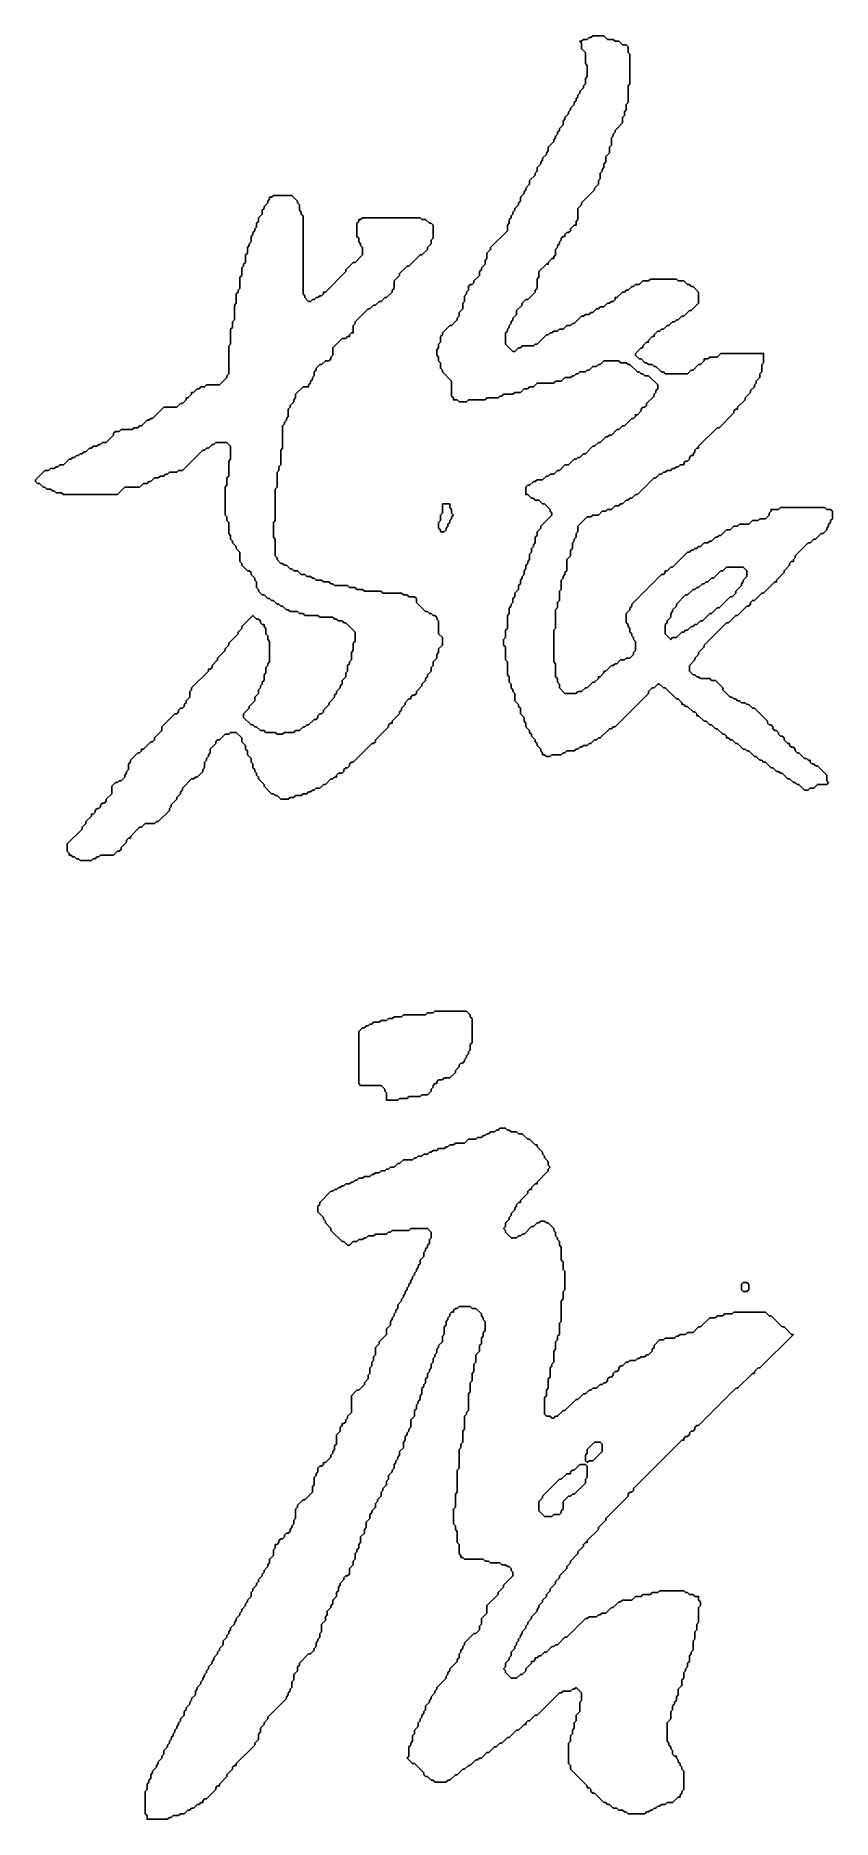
# Model space of a CAD drawing. Header units: millimetres. Extents: x 278 to 493, y 19 to 499.
import ezdxf

# ---------------------------------------------------------------- set-up
doc = ezdxf.new("R2010")
doc.units = ezdxf.units.MM

msp = doc.modelspace()

# ---------------------------------------------------------------- linework, layer by layer
for points in [[(428.5, 499), (428, 498.5), (427.5, 498.5), (427, 498), (426, 498), (425.5, 497.5), (425, 497.5), (425.5, 497), (425.5, 495.5), (426.5, 494.5), (426.5, 491.5), (427, 491), (427, 488), (426.5, 487.5), (426.5, 486), (426, 485.5), (426, 485), (425, 484), (425, 483.5), (424.5, 483), (424.5, 482.5), (424, 482), (424, 481.5), (423.5, 481), (423.5, 480.5), (422.5, 479.5), (422.5, 479), (422, 478.5), (422, 478), (421, 477), (421, 476.5), (420.5, 476), (420.5, 475), (419.5, 474), (419.5, 473.5), (419, 473), (419, 472.5), (418.5, 472), (418.5, 471.5), (418, 471), (418, 470.5), (416.5, 469), (416.5, 468), (416, 467.5), (416, 467), (415, 466), (415, 465.5), (414.5, 465), (414.5, 464.5), (413.5, 463.5), (413.5, 462.5), (413, 462), (413, 461.5), (411.5, 460), (411.5, 459), (410.5, 458), (410.5, 457.5), (410, 457), (410, 456.5), (409, 455.5), (409, 454.5), (408.5, 454), (408.5, 453.5), (407.5, 452.5), (407.5, 452), (407, 451.5), (407, 451), (406.5, 450.5), (406.5, 450), (406, 449.5), (406, 448.5), (405.5, 448), (405.5, 446.5), (401, 442), (401, 441.5), (400, 440.5), (400, 439), (399.5, 438.5), (399.5, 437.5), (398.5, 436.5), (398.5, 436), (398, 435.5), (398, 434.5), (396.5, 433), (396.5, 432.5), (396, 432), (395.5, 432), (395, 431.5), (395, 430.5), (394.5, 430), (394.5, 429.5), (394, 429), (394, 427.5), (393.5, 427), (393.5, 425.5), (392.5, 424.5), (392.5, 423.5), (392, 423), (392, 422.5), (390.5, 421), (390, 421), (388, 419), (388, 418.5), (387.5, 418), (387.5, 416.5), (387, 416), (387, 415), (386.5, 414.5), (386.5, 413), (387, 412.5), (387, 411.5), (387.5, 411), (387.5, 409.5), (388, 409), (388, 408.5), (390.5, 406), (390.5, 402), (391, 401.5), (391, 401), (392, 401), (392.5, 400.5), (394.5, 400.5), (395, 401), (399.5, 401), (400, 401.5), (403, 401.5), (403.5, 402), (404, 402), (404.5, 402.5), (407, 402.5), (407.5, 403), (409, 403), (410, 404), (411, 404), (411.5, 404.5), (412.5, 404.5), (413.5, 405.5), (418, 405.5), (418.5, 406), (420, 406), (421, 407), (422.5, 407), (423, 407.5), (423.5, 407.5), (424, 408), (424.5, 408), (425, 408.5), (426.5, 408.5), (427, 409), (427.5, 409), (428.5, 410), (429.5, 410), (430, 410.5), (430.5, 410.5), (431.5, 411.5), (435.5, 411.5), (436, 411), (437.5, 411), (438, 410.5), (438.5, 410.5), (440.5, 408.5), (441, 408.5), (441.5, 408), (442, 408), (442.5, 407.5), (443.5, 407.5), (446, 405), (446, 404), (445.5, 403.5), (445.5, 403), (445, 402.5), (445, 402), (443, 400), (443, 399.5), (442.5, 399), (442, 399), (441.5, 398.5), (441.5, 398), (440.5, 397), (440, 397), (440, 396.5), (439.5, 396), (439, 396), (437, 394), (436.5, 394), (435.5, 393), (435, 393), (433.5, 391.5), (433, 391.5), (432.5, 391), (432, 391), (430.5, 389.5), (430, 389.5), (429, 388.5), (428.5, 388.5), (426.5, 386.5), (426, 386.5), (425, 385.5), (424.5, 385.5), (424, 385), (423.5, 385), (422, 383.5), (421, 383.5), (419.5, 382), (419, 382), (418, 381), (417, 381), (416.5, 380.5), (416, 380.5), (415, 379.5), (413.5, 379.5), (413, 379), (412.5, 379), (411.5, 378), (411, 378), (410.5, 377.5), (410.5, 375.5), (411, 375.5), (412, 374.5), (412.5, 374.5), (413, 374), (414, 374), (415, 373), (415.5, 373), (417, 371.5), (417, 371), (417.5, 370.5), (417.5, 370), (414.5, 367), (414.5, 366.5), (413.5, 365.5), (413.5, 364.5), (413, 364), (413, 362.5), (412.5, 362), (412.5, 361.5), (412, 361), (412, 360), (411.5, 359.5), (411.5, 358), (411, 357.5), (411, 357), (410.5, 356.5), (410.5, 355.5), (410, 355), (410, 354), (409.5, 353.5), (409.5, 353), (409, 352.5), (409, 351.5), (408.5, 351), (408.5, 350), (407.5, 349), (407.5, 348), (407, 347.5), (407, 346.5), (406.5, 346), (406.5, 345.5), (406, 345), (406, 343.5), (405.5, 343), (405.5, 339.5), (405, 339), (405, 337), (404.5, 336.5), (404.5, 335), (405, 334.5), (405, 331), (405.5, 330.5), (405.5, 327), (406, 326.5), (406, 325), (406.5, 324.5), (406.5, 323.5), (407, 323), (407, 322.5), (407.5, 322), (407.5, 320), (408.5, 319), (408.5, 318.5), (409, 318), (409, 316.5), (410, 315.5), (410, 314.5), (410.5, 314), (410.5, 313), (411.5, 312), (411.5, 311.5), (412, 311), (412, 310.5), (413, 309.5), (413, 309), (413.5, 308.5), (413.5, 308), (414.5, 307), (414.5, 306.5), (415, 306), (415, 305.5), (415.5, 305.5), (416, 305), (417, 305), (417.5, 305.5), (420, 305.5), (420.5, 306), (421, 306), (421.5, 306.5), (423.5, 306.5), (424, 307), (424.5, 307), (425, 307.5), (425.5, 307.5), (426, 308), (427, 308), (427.5, 308.5), (428, 308.5), (429, 309.5), (429.5, 309.5), (430, 310), (430.5, 310), (433, 312.5), (433.5, 312.5), (434, 313), (434.5, 313), (443.5, 322), (443.5, 322.5), (444.5, 323.5), (445, 323.5), (446, 324.5), (446.5, 324.5), (447.5, 323.5), (448, 323.5), (451, 320.5), (451.5, 320.5), (452.5, 319.5), (452.5, 319), (453, 319), (453.5, 318.5), (454, 318.5), (455.5, 317), (456, 317), (456.5, 316.5), (456.5, 316), (457, 316), (458.5, 314.5), (459, 314.5), (460, 313.5), (460.5, 313.5), (461.5, 312.5), (462, 312.5), (463.5, 311), (464, 311), (464.5, 310.5), (464.5, 310), (465, 310), (465.5, 309.5), (466, 309.5), (467, 308.5), (467.5, 308.5), (469, 307), (469.5, 307), (470, 306.5), (470.5, 306.5), (472, 305), (472.5, 305), (473.5, 304), (474, 304), (474.5, 303.5), (475, 303.5), (476.5, 302), (477, 302), (478, 301), (478.5, 301), (479, 300.5), (479.5, 300.5), (481, 299), (481.5, 299), (482.5, 298), (483, 298), (483.5, 297.5), (484, 297.5), (485.5, 296), (486.5, 296), (487, 296.5), (488, 296.5), (489, 297.5), (491.5, 297.5), (492, 298), (491.5, 298.5), (491.5, 300), (489, 302.5), (488.5, 302.5), (488, 303), (487.5, 303), (487, 303.5), (487, 304), (486.5, 304), (486, 304.5), (485.5, 304.5), (484, 306), (483.5, 306), (483, 306.5), (483, 307), (482.5, 307.5), (482, 307.5), (481.5, 308), (481.5, 308.5), (481, 308.5), (480, 309.5), (480, 310), (479.5, 310.5), (479, 310.5), (478.5, 311), (478.5, 311.5), (478, 312), (477.5, 312), (477, 312.5), (477, 313), (476.5, 313.5), (476, 313.5), (475.5, 314), (475.5, 314.5), (472, 318), (471.5, 318), (470.5, 319), (470, 319), (469.5, 319.5), (468.5, 319.5), (468, 320), (467.5, 320), (467, 320.5), (466.5, 320.5), (466, 321), (465.5, 321), (463.5, 323), (463.5, 323.5), (461.5, 325.5), (460.5, 325.5), (460, 326), (457.5, 326), (457, 326.5), (456.5, 326.5), (456, 327), (455.5, 327), (454.5, 328), (454.5, 329.5), (456, 331), (456, 331.5), (457, 332.5), (457, 333), (458.5, 334.5), (458.5, 335), (464.5, 341), (465, 341), (467, 343), (467.5, 343), (470, 345.5), (470.5, 345.5), (471, 346), (471, 346.5), (471.5, 347), (472, 347), (474, 349), (474.5, 349), (477.5, 352), (478, 352), (478, 352.5), (480, 354.5), (480, 355), (481.5, 356.5), (481.5, 357), (482, 357.5), (482.5, 357.5), (482.5, 358), (483, 358.5), (483, 359), (486.5, 362.5), (487, 362.5), (488, 363.5), (488.5, 363.5), (490, 365), (490.5, 365), (491.5, 366), (491.5, 366.5), (492, 367), (492, 367.5), (492.5, 368), (492.5, 368.5), (493, 369), (493, 371), (492.5, 371.5), (491.5, 371.5), (491, 372), (479, 372), (478.5, 371.5), (476.5, 371.5), (476.5, 371), (476, 370.5), (476, 370), (475, 369), (473.5, 369), (473, 368.5), (471.5, 368.5), (470.5, 367.5), (468, 367.5), (467.5, 367), (466.5, 367), (465.5, 366), (464.5, 366), (463, 364.5), (462.5, 364.5), (462, 364), (461.5, 364), (460.5, 363), (460, 363), (459.5, 362.5), (458.5, 362.5), (457.5, 361.5), (457, 361.5), (456.5, 361), (456, 361), (455.5, 360.5), (455, 360.5), (454.5, 360), (454, 360), (450, 356), (449.5, 356), (448.5, 355), (448, 355), (448, 354.5), (447.5, 354), (447, 354), (439, 346), (439, 345.5), (438.5, 345), (438.5, 344.5), (437.5, 343.5), (437.5, 341), (438, 340.5), (438, 340), (438.5, 339.5), (438.5, 338.5), (439, 338), (439, 337.5), (439.5, 337), (439.5, 336.5), (440, 336), (440, 333.5), (439.5, 333), (439.5, 332.5), (438.5, 331.5), (437.5, 331.5), (437, 331), (436, 331), (435, 330), (434.5, 330), (434, 329.5), (433.5, 329.5), (432, 328), (431.5, 328), (431.5, 327.5), (430.5, 326.5), (430, 326.5), (430, 326), (429, 325), (428.5, 325), (427, 323.5), (426.5, 323.5), (425.5, 322.5), (424.5, 322.5), (424, 322), (421, 322), (419.5, 323.5), (419.5, 324.5), (419, 325), (419, 326), (418.5, 326.5), (418.5, 330), (418, 330.5), (418, 339), (418.5, 339.5), (418.5, 344.5), (419, 345), (419, 346.5), (419.5, 347), (419.5, 349.5), (420, 350), (420, 352.5), (420.5, 353), (420.5, 353.5), (421, 354), (421, 354.5), (421.5, 355), (421.5, 358), (422.5, 359), (422.5, 360.5), (423, 361), (423, 362.5), (423.5, 363), (423.5, 363.5), (424, 364), (424, 365), (424.5, 365.5), (424.5, 367), (427, 369.5), (428, 369.5), (428.5, 370), (430, 370), (431, 371), (432, 371), (432.5, 371.5), (433.5, 371.5), (434.5, 372.5), (435.5, 372.5), (436, 373), (436.5, 373), (437.5, 374), (438, 374), (438.5, 374.5), (439, 374.5), (440, 375.5), (440.5, 375.5), (445, 380), (445.5, 380), (446.5, 381), (447, 381), (447.5, 381.5), (448, 381.5), (448.5, 382), (449.5, 382), (450, 382.5), (450.5, 382.5), (451, 383), (451.5, 383), (452, 383.5), (453, 383.5), (453, 384), (453.5, 384.5), (454, 384.5), (454.5, 385), (454.5, 385.5), (455, 386), (455.5, 386), (455.5, 386.5), (456, 387), (456, 387.5), (456.5, 388), (457, 388), (457, 388.5), (462, 393.5), (462.5, 393.5), (466.5, 397.5), (466.5, 398), (467, 398.5), (467.5, 398.5), (467.5, 399), (469.5, 401), (469.5, 401.5), (471, 403), (471, 403.5), (472, 404.5), (472, 405), (472.5, 405.5), (472.5, 406), (473.5, 407), (473.5, 408), (474, 408.5), (474, 410.5), (474.5, 411), (474.5, 413.5), (463, 413.5), (462, 412.5), (460, 412.5), (459.5, 412), (458.5, 412), (458.5, 411.5), (457.5, 410.5), (457, 410.5), (455.5, 409), (455, 409), (454, 408), (448, 408), (447.5, 408.5), (447, 408.5), (445.5, 410), (445, 410), (444.5, 410.5), (443.5, 410.5), (443, 411), (442.5, 411), (441.5, 412), (441, 412), (440, 413), (440, 413.5), (441.5, 415), (442, 415), (442, 415.5), (443, 416.5), (443.5, 416.5), (443.5, 417), (444.5, 418), (445, 418), (445, 418.5), (446, 419.5), (446.5, 419.5), (447, 420), (447.5, 420), (448.5, 421), (449, 421), (450, 422), (450.5, 422), (451, 422.5), (451.5, 422.5), (452.5, 423.5), (453, 423.5), (454.5, 425), (455, 425), (457, 427), (457, 430), (455.5, 431.5), (455, 431.5), (454.5, 432), (454, 432), (453, 433), (451.5, 433), (451, 433.5), (444, 433.5), (443.5, 433), (442, 433), (441, 432), (440, 432), (439.5, 431.5), (439, 431.5), (438, 430.5), (437.5, 430.5), (437, 430), (436.5, 430), (435, 428.5), (434.5, 428.5), (434.5, 428), (434, 427.5), (433.5, 427.5), (433, 427), (432.5, 427), (431.5, 426), (430.5, 426), (430, 425.5), (429.5, 425.5), (428.5, 424.5), (428, 424.5), (427.5, 424), (426.5, 424), (426, 423.5), (425.5, 423.5), (423.5, 421.5), (423, 421.5), (422.5, 421), (421.5, 421), (420.5, 420), (419.5, 420), (419, 419.5), (418, 419.5), (417.5, 419), (417, 419), (416.5, 418.5), (416, 418.5), (413.5, 416), (413, 416), (412.5, 415.5), (409.5, 415.5), (409, 415), (408.5, 415), (407.5, 414), (407, 414), (405, 416), (405, 419), (405.5, 419.5), (405.5, 420), (406, 420.5), (406, 421), (406.5, 421.5), (406.5, 422), (407, 422.5), (407, 423), (408, 424), (408, 425), (409.5, 426.5), (409.5, 427), (410.5, 428), (411, 428), (413, 430), (413, 430.5), (413.5, 431), (413.5, 433.5), (414, 434), (414, 435.5), (416, 437.5), (416.5, 437.5), (416.5, 438), (417.5, 439), (418, 439), (418, 439.5), (418.5, 440), (418.5, 441.5), (419, 442), (419, 442.5), (419.5, 443), (419.5, 443.5), (420, 444), (420, 444.5), (420.5, 445), (421, 445), (421, 445.5), (421.5, 446), (422, 446), (422.5, 446.5), (422.5, 447), (423.5, 448), (424, 448), (424, 449), (424.5, 449.5), (424.5, 452.5), (425.5, 453.5), (425.5, 454), (429, 457.5), (429, 458), (430, 459), (430, 460), (430.5, 460.5), (430.5, 462), (431, 462.5), (431, 463), (431.5, 463.5), (431.5, 464.5), (432, 465), (432, 466.5), (433, 467.5), (433, 469), (433.5, 469.5), (433.5, 471.5), (434, 472), (434, 472.5), (434.5, 473), (434.5, 473.5), (436.5, 475.5), (436.5, 477), (437, 477.5), (437, 478.5), (437.5, 479), (437.5, 480.5), (438, 481), (438, 485.5), (438.5, 486), (438.5, 494), (438, 494.5), (438, 496), (437.5, 496.5), (436.5, 496.5), (435.5, 497.5), (434.5, 497.5), (434, 498), (432.5, 498), (431.5, 499)], [(342.5, 456), (342, 455.5), (341.5, 455.5), (341.5, 455), (341, 454.5), (341, 454), (340, 453), (340, 452.5), (339.5, 452), (339.5, 451), (338.5, 450), (338.5, 449), (338, 448.5), (338, 447.5), (337.5, 447), (337.5, 446.5), (337, 446), (337, 445.5), (336.5, 445), (336.5, 443.5), (336, 443), (336, 442.5), (335.5, 442), (335.5, 440.5), (335, 440), (335, 438), (334.5, 437.5), (334.5, 437), (334, 436.5), (334, 434.5), (333.5, 434), (333.5, 431), (333, 430.5), (333, 430), (332.5, 429.5), (332.5, 427), (332, 426.5), (332, 422.5), (331.5, 422), (331.5, 420.5), (331, 420), (331, 416), (330.5, 415.5), (330.5, 408), (330, 407.5), (330, 407), (328, 405), (324.5, 405), (324, 404.5), (323, 404.5), (322.5, 404), (322, 404), (321, 403), (320.5, 403), (320.5, 402.5), (319.5, 401.5), (319, 401.5), (319, 401), (318, 400), (317.5, 400), (316.5, 399), (313, 399), (310, 396), (309.5, 396), (309, 395.5), (308.5, 395.5), (307, 394), (306.5, 394), (306, 393.5), (305, 393.5), (304.5, 393), (301.5, 393), (301, 392.5), (300, 392.5), (299.5, 392), (299.5, 391.5), (297.5, 389.5), (296.5, 389.5), (296, 389), (295.5, 389), (295, 388.5), (294, 388.5), (293.5, 388), (293, 388), (292, 387), (291.5, 387), (291, 386.5), (290.5, 386.5), (290, 386), (289.5, 386), (289, 385.5), (288.5, 385.5), (288, 385), (287.5, 385), (286, 383.5), (285, 383.5), (284.5, 383), (284, 383), (283.5, 382.5), (282.5, 382.5), (282, 382), (281, 382), (278.5, 379.5), (278.5, 379), (279, 378.5), (279.5, 378.5), (280.5, 377.5), (281, 377.5), (281.5, 377), (282.5, 377), (283, 376.5), (283.5, 376.5), (284, 376), (285.5, 376), (286, 375.5), (300.5, 375.5), (302.5, 377.5), (306.5, 377.5), (307.5, 378.5), (308.5, 378.5), (309, 379), (309.5, 379), (310.5, 380), (311.5, 380), (312, 380.5), (313, 380.5), (313.5, 381), (314, 381), (314.5, 381.5), (316.5, 381.5), (317, 382), (318, 382), (323.5, 387.5), (324, 387.5), (324.5, 388), (325, 388), (326, 389), (326.5, 389), (327, 389.5), (330, 389.5), (331, 388.5), (331, 385), (330.5, 384.5), (330.5, 380.5), (330, 380), (330, 378), (329.5, 377.5), (329.5, 370), (330, 369.5), (330, 368.5), (330.5, 368), (330.5, 365), (331, 364.5), (331, 363.5), (331.5, 363), (331.5, 362.5), (332.5, 361.5), (332.5, 361), (333.5, 360), (333.5, 357.5), (334, 357), (334, 356.5), (335.5, 355), (336, 355), (336.5, 354.5), (336.5, 354), (337.5, 353), (337.5, 352.5), (338, 352), (338, 350.5), (338.5, 350), (338.5, 349.5), (339.5, 348.5), (340, 348.5), (341, 347.5), (341.5, 347.5), (342, 347), (342.5, 347), (343.5, 346), (344, 346), (344.5, 345.5), (345, 345.5), (346, 344.5), (346.5, 344.5), (347, 344), (349, 344), (349.5, 343.5), (350.5, 343.5), (351, 343), (354.5, 343), (355, 342.5), (358.5, 342.5), (359, 342), (359.5, 342), (360, 341.5), (361, 341.5), (361.5, 341), (362, 341), (364.5, 338.5), (364.5, 336), (364, 335.5), (364, 333.5), (363.5, 333), (363.5, 331), (363, 330.5), (363, 330), (362.5, 329.5), (362.5, 328), (362, 327.5), (362, 326.5), (361, 325.5), (361, 324.5), (360.5, 324), (360.5, 323.5), (359.5, 322.5), (359.5, 322), (359, 321.5), (359, 321), (357.5, 319.5), (357.5, 319), (356, 317.5), (356, 317), (355.5, 316.5), (355, 316.5), (354.5, 316), (354.5, 315.5), (354, 315), (353.5, 315), (352, 313.5), (351.5, 313.5), (351, 313), (350.5, 313), (349.5, 312), (348.5, 312), (348, 311.5), (345.5, 311.5), (345, 311), (343.5, 311), (343, 311.5), (340.5, 311.5), (340, 312), (339, 312), (338, 313), (337.5, 313), (337, 313.5), (336.5, 313.5), (334.5, 315.5), (334.5, 316.5), (336, 318), (336, 318.5), (337.5, 320), (337.5, 321), (338.5, 322), (338.5, 323), (339, 323.5), (339, 324), (339.5, 324.5), (339.5, 325), (340, 325.5), (340, 327), (340.5, 327.5), (340.5, 329), (341, 329.5), (341, 330), (341.5, 330.5), (341.5, 336), (341, 336.5), (341, 337.5), (340.5, 338), (340.5, 339.5), (340, 340), (340, 340.5), (339.5, 340.5), (339, 341), (339, 341.5), (338.5, 342), (338, 342), (337, 343), (334, 340), (334, 339.5), (333, 338.5), (333, 338), (330.5, 335.5), (330.5, 335), (329.5, 334), (329.5, 333.5), (327.5, 331.5), (327.5, 331), (326, 329.5), (326, 329), (325.5, 328.5), (325, 328.5), (325, 328), (320.5, 323.5), (320.5, 323), (320, 322.5), (320, 321), (319, 320), (319, 319.5), (318.5, 319), (318.5, 318.5), (318, 318), (317.5, 318), (317, 317.5), (317, 317), (316.5, 316.5), (316, 316.5), (312.5, 313), (312.5, 312), (310.5, 310), (310.5, 309.5), (310, 309), (309.5, 309), (307.5, 307), (307, 307), (307, 306.5), (306.5, 306), (306, 306), (304, 304), (304, 303.5), (303.5, 303), (303.5, 301.5), (303, 301), (303, 300.5), (302.5, 300), (302.5, 299.5), (301.5, 298.5), (301, 298.5), (300.5, 298), (300, 298), (299, 297), (299, 295), (297.5, 293.5), (297.5, 293), (297, 292.5), (296.5, 292.5), (296, 292), (296, 291.5), (295.5, 291), (295, 291), (294.5, 290.5), (294.5, 290), (294, 289.5), (293.5, 289.5), (293.5, 289), (292, 287.5), (292, 287), (291, 286), (291, 285.5), (287, 281.5), (287, 279.5), (287.5, 279), (287.5, 278.5), (288, 278.5), (288.5, 278), (289, 278), (289.5, 277.5), (290, 277.5), (290.5, 277), (293.5, 277), (294, 277.5), (294.5, 277.5), (295, 278), (295.5, 278), (296, 278.5), (299.5, 278.5), (300.5, 279.5), (301, 279.5), (301.5, 280), (301.5, 280.5), (303, 282), (303, 282.5), (303.5, 283), (304, 283), (304, 283.5), (306.5, 286), (307, 286), (308, 287), (310.5, 287), (311, 287.5), (311.5, 287.5), (314.5, 290.5), (314.5, 291), (315, 291.5), (315, 292), (316.5, 293.5), (316.5, 294), (317.5, 295), (317.5, 295.5), (318, 296), (318, 296.5), (320.5, 299), (321, 299), (321.5, 299.5), (322, 299.5), (323.5, 301), (323.5, 301.5), (324, 302), (324, 303.5), (324.5, 304), (324.5, 304.5), (325, 305), (325, 305.5), (325.5, 306), (325.5, 307), (327, 308.5), (327, 309), (327.5, 309.5), (328, 309.5), (329.5, 311), (330.5, 311), (331, 311.5), (332.5, 311.5), (334, 310), (334, 309), (335, 308), (335, 307), (335.5, 306.5), (335.5, 305.5), (336.5, 304.5), (336.5, 303.5), (337, 303), (337, 302), (337.5, 301.5), (337.5, 301), (338, 300.5), (338, 300), (338.5, 299.5), (338.5, 299), (340, 297.5), (340, 297), (342, 295), (342.5, 295), (343, 294.5), (343.5, 294.5), (344.5, 293.5), (346.5, 293.5), (347, 294), (348, 294), (348.5, 294.5), (350, 294.5), (350.5, 295), (351.5, 295), (352, 295.5), (352.5, 295.5), (353, 296), (353.5, 296), (354, 296.5), (355, 296.5), (356, 297.5), (356.5, 297.5), (358, 299), (358.5, 299), (359, 299.5), (359.5, 299.5), (359.5, 300), (360, 300.5), (361, 300.5), (361.5, 301), (361.5, 301.5), (362, 302), (362.5, 302), (363, 302.5), (363, 303), (363.5, 303.5), (364, 303.5), (369, 308.5), (369.5, 308.5), (370, 309), (370, 309.5), (373.5, 313), (373.5, 313.5), (374, 314), (374.5, 314), (374.5, 314.5), (376.5, 316.5), (376.5, 317), (377, 317.5), (377, 318), (378, 319), (378, 319.5), (379, 320.5), (379.5, 320.5), (379.5, 321), (380, 321.5), (380.5, 321.5), (381, 322), (381, 322.5), (382.5, 324), (382.5, 324.5), (383.5, 325.5), (383.5, 326), (384, 326.5), (384, 327), (385, 328), (385, 329), (385.5, 329.5), (385.5, 330.5), (386.5, 331.5), (386.5, 332.5), (387, 333), (387, 334), (388, 335), (388, 337), (387, 338), (387, 341.5), (386.5, 342), (386.5, 342.5), (386, 343), (385.5, 343), (385, 343.5), (384.5, 343.5), (384, 344), (383.5, 344), (381, 346.5), (381, 347.5), (380.5, 348), (379, 348), (378.5, 348.5), (377.5, 348.5), (377, 349), (372, 349), (371.5, 349.5), (367, 349.5), (366.5, 350), (365, 350), (364.5, 350.5), (363, 350.5), (362.5, 351), (359, 351), (358.5, 351.5), (358, 351.5), (357.5, 352), (356, 352), (355.5, 352.5), (354, 352.5), (353.5, 353), (353, 353), (352.5, 353.5), (351.5, 353.5), (351, 354), (350, 354), (349, 355), (348, 355), (347.5, 355.5), (347, 355.5), (346, 356.5), (345.5, 356.5), (345, 357), (344.5, 357), (343.5, 358), (343.5, 358.5), (343, 359), (343, 363.5), (342.5, 364), (342.5, 368), (343, 368.5), (343, 377), (343.5, 377.5), (343.5, 381.5), (344, 382), (344, 383), (344.5, 383.5), (344.5, 387.5), (345, 388), (345, 394), (345.5, 394.5), (345.5, 395), (346, 395.5), (346, 396), (346.5, 396.5), (346.5, 398.5), (347, 399), (347, 399.5), (348, 400.5), (348, 401), (348.5, 401.5), (348.5, 402.5), (350.5, 404.5), (352, 404.5), (352, 405), (352.5, 405.5), (352.5, 406), (353, 406.5), (353, 407), (353.5, 407.5), (353.5, 408.5), (354, 409), (354, 409.5), (355, 410.5), (355.5, 410.5), (356.5, 411.5), (357.5, 411.5), (358, 412), (358, 412.5), (358.5, 413), (358.5, 415), (361, 417.5), (362, 417.5), (362.5, 418), (363, 418), (363, 418.5), (363.5, 419), (364, 419), (364, 421), (364.5, 421.5), (364.5, 422), (368, 425.5), (368.5, 425.5), (369.5, 426.5), (370, 426.5), (371, 427.5), (371.5, 427.5), (372.5, 428.5), (373, 428.5), (374.5, 430), (374.5, 430.5), (375, 431), (375, 433), (376.5, 434.5), (376.5, 435), (378.5, 437), (379, 437), (382, 440), (382.5, 440), (384, 441.5), (384, 442), (385, 443), (385, 444), (385.5, 444.5), (385.5, 448), (385, 448.5), (384.5, 448.5), (383.5, 449.5), (382.5, 449.5), (382, 450), (366.5, 450), (366, 449.5), (365.5, 449.5), (365.5, 449), (365, 448.5), (365, 445), (365.5, 444.5), (365.5, 443.5), (366, 443), (366, 442.5), (366.5, 442), (366.5, 440), (364.5, 438), (364, 438), (362, 436), (362, 435.5), (356.5, 430), (356, 430), (356, 429.5), (355.5, 429), (355, 429), (354.5, 428.5), (354, 428.5), (353.5, 428), (353, 428), (352.5, 427.5), (352, 427.5), (351, 428.5), (351, 429), (350.5, 429.5), (350.5, 450.5), (350, 451), (350, 451.5), (349.5, 452), (349.5, 453.5), (349, 454), (349, 454.5), (347.5, 456)], [(388, 373), (388, 370.5), (387.5, 370), (387.5, 368.5), (387, 368), (387, 366.5), (387.5, 366), (387.5, 365.5), (388.5, 365.5), (389, 366), (389, 366.5), (389.5, 367), (389.5, 367.5), (390, 368), (390, 368.5), (390.5, 369), (390.5, 369.5), (391, 370), (390.5, 370.5), (390.5, 371.5), (390, 372), (390, 373)], [(464.5, 356), (469, 356), (470, 355), (470, 353.5), (469, 352.5), (469, 352), (468.5, 351.5), (468.5, 351), (467, 349.5), (467, 349), (466, 348), (465.5, 348), (462.5, 345), (462, 345), (460.5, 343.5), (460, 343.5), (458, 341.5), (457.5, 341.5), (456.5, 340.5), (456, 340.5), (455.5, 340), (455, 340), (454, 339), (453.5, 339), (453, 338.5), (452.5, 338.5), (451, 337), (450, 337), (449.5, 336.5), (448, 338), (448, 340.5), (448.5, 341), (448.5, 341.5), (449.5, 342.5), (449.5, 343.5), (450, 344), (450, 344.5), (451, 345.5), (451, 346), (453.5, 348.5), (454, 348.5), (455.5, 350), (456, 350), (456.5, 350.5), (457, 350.5), (458, 351.5), (458.5, 351.5), (459, 352), (459.5, 352), (460.5, 353), (461, 353), (463, 355), (463.5, 355)], [(386, 236.5), (385.5, 236), (384, 236), (383.5, 235.5), (377.5, 235.5), (377, 235), (375, 235), (374.5, 234.5), (373.5, 234.5), (373, 234), (371.5, 234), (371, 233.5), (369.5, 233.5), (369, 233), (368.5, 233), (368, 232.5), (367.5, 232.5), (367, 232), (366.5, 232), (365.5, 231), (365.5, 217), (366, 216.5), (371.5, 216.5), (372.5, 215.5), (372.5, 215), (373, 214.5), (373, 212.5), (376, 212.5), (376.5, 213), (378.5, 213), (379, 213.5), (382, 213.5), (382.5, 214), (384, 214), (385, 215), (385, 215.5), (385.5, 216), (385.5, 216.5), (386, 217), (386.5, 217), (386.5, 217.5), (387, 218), (388, 218), (388.5, 218.5), (390, 218.5), (391.5, 220), (391.5, 220.5), (392.5, 221.5), (392.5, 222), (393, 222.5), (393.5, 222.5), (394, 223), (394, 223.5), (394.5, 224), (394.5, 224.5), (395, 225), (395, 225.5), (395.5, 226), (395.5, 227.5), (396, 228), (396, 234.5), (395.5, 235), (395.5, 235.5), (394.5, 236.5)], [(403.5, 205), (403, 204.5), (402.5, 204.5), (402, 204), (401, 204), (400.5, 203.5), (400, 203.5), (399.5, 203), (399, 203), (398.5, 202.5), (397.5, 202.5), (397, 202), (395, 202), (394, 201), (391.5, 201), (391, 200.5), (390, 200.5), (389.5, 200), (389, 200), (388.5, 199.5), (387, 199.5), (386.5, 199), (385.5, 199), (385, 198.5), (384.5, 198.5), (384, 198), (383, 198), (382.5, 197.5), (381.5, 197.5), (381, 197), (380.5, 197), (380, 196.5), (377.5, 196.5), (376.5, 195.5), (376, 195.5), (375, 194.5), (374, 194.5), (373.5, 194), (373, 194), (372.5, 193.5), (371.5, 193.5), (371, 193), (370, 193), (369.5, 192.5), (369, 192.5), (368.5, 192), (367, 192), (366.5, 191.5), (365.5, 191.5), (365, 191), (364.5, 191), (364, 190.5), (363.5, 190.5), (363, 190), (362, 190), (361.5, 189.5), (361, 189.5), (360.5, 189), (360, 189), (359.5, 188.5), (359, 188.5), (358.5, 188), (358, 188), (355, 185), (355, 184.5), (354.5, 184), (354.5, 182.5), (356, 181), (356, 180.5), (356.5, 180), (356.5, 179.5), (358, 178), (358, 177.5), (361, 174.5), (361.5, 174.5), (362.5, 173.5), (363, 173.5), (364, 174.5), (365, 174.5), (365.5, 175), (366.5, 175), (367, 175.5), (367.5, 175.5), (368, 176), (369.5, 176), (370, 176.5), (373, 176.5), (373.5, 177), (374, 177), (374.5, 177.5), (379, 177.5), (379.5, 178), (384, 178), (385, 177), (385, 175.5), (384.5, 175), (384.5, 174), (384, 173.5), (384, 173), (383.5, 172.5), (383.5, 172), (383, 171.5), (383, 170.5), (382, 169.5), (382, 168.5), (381.5, 168), (381.5, 167.5), (381, 167), (381, 166.5), (380.5, 166), (380.5, 165.5), (380, 165), (380, 164.5), (379.5, 164), (379.5, 163.5), (379, 163), (379, 162.5), (378.5, 162), (378.5, 161.5), (378, 161), (378, 160.5), (377.5, 160), (377.5, 159.5), (377, 159), (377, 158.5), (376, 157.5), (376, 156.5), (375.5, 156), (375.5, 155.5), (375, 155), (375, 154.5), (374.5, 154), (374.5, 153.5), (374, 153), (374, 152), (373, 151), (373, 149.5), (371, 147.5), (371, 147), (370, 146), (370, 144), (369.5, 143.5), (369.5, 142.5), (369, 142), (369, 141), (368.5, 140.5), (368.5, 139), (368, 138.5), (368, 137.5), (367, 136.5), (367, 136), (365.5, 134.5), (365, 134.5), (363.5, 133), (363.5, 128.5), (362.5, 127.5), (362.5, 127), (362, 126.5), (362, 126), (361.5, 125.5), (361, 125.5), (361, 125), (360.5, 124.5), (360.5, 123.5), (359.5, 122.5), (359.5, 120), (359, 119.5), (359, 118.5), (358.5, 118), (358.5, 117.5), (358, 117), (358, 116.5), (356.5, 115), (356, 115), (356, 114.5), (355.5, 114), (355, 114), (354.5, 113.5), (354.5, 112.5), (354, 112), (354, 111.5), (353.5, 111), (353.5, 109), (353, 108.5), (353, 107), (351, 105), (350.5, 105), (349, 103.5), (349, 103), (348.5, 102.5), (348.5, 100), (348, 99.5), (348, 98.5), (347.5, 98), (347.5, 97.5), (347, 97), (347, 96.5), (346.5, 96), (346, 96), (345.5, 95.5), (345.5, 95), (345, 94.5), (344.5, 94.5), (344, 94), (344, 93.5), (343.5, 93), (343, 93), (343, 92), (342.5, 91.5), (342.5, 90), (341.5, 89), (341.5, 88), (341, 87.5), (341, 87), (340, 86), (340, 85.5), (339.5, 85), (339.5, 84.5), (338.5, 83.5), (338.5, 83), (338, 82.5), (338, 82), (337, 81), (337, 80.5), (336.5, 80), (336.5, 79), (335.5, 78), (335.5, 77.5), (335, 77), (335, 76.5), (334, 75.5), (334, 75), (333.5, 74.5), (333.5, 74), (332.5, 73), (332.5, 72.5), (332, 72), (332, 71.5), (331, 70.5), (331, 70), (330.5, 69.5), (330.5, 69), (330, 68.5), (330, 68), (329, 67), (329, 66), (328, 65), (328, 64.5), (327.5, 64), (327.5, 63.5), (326.5, 62.5), (326.5, 62), (326, 61.5), (326, 61), (325, 60), (325, 59.5), (324.5, 59), (324.5, 58.5), (324, 58), (324, 57.5), (323.5, 57), (323.5, 56.5), (323, 56), (323, 55.5), (322, 54.5), (322, 54), (321.5, 53.5), (321.5, 52.5), (320.5, 51.5), (320.5, 51), (320, 50.5), (320, 50), (319, 49), (319, 48.5), (318.5, 48), (318.5, 47), (317.5, 46), (317.5, 45.5), (317, 45), (317, 44.5), (316.5, 44), (316.5, 43.5), (316, 43), (316, 42.5), (315.5, 42), (315.5, 41.5), (315, 41), (315, 40.5), (314.5, 40), (314.5, 39.5), (314, 39), (314, 38.5), (313, 37.5), (313, 36.5), (312.5, 36), (312.5, 35.5), (311.5, 34.5), (311.5, 34), (311, 33.5), (311, 33), (310, 32), (310, 31.5), (309.5, 31), (309.5, 30), (309, 29.5), (309, 29), (308.5, 28.5), (308.5, 27), (308, 26.5), (308, 20.5), (308.5, 20), (308.5, 19), (314, 19), (314.5, 19.5), (315, 19.5), (315.5, 20), (317, 20), (317.5, 20.5), (318.5, 20.5), (319.5, 21.5), (320, 21.5), (320.5, 22), (321, 22), (322, 23), (322.5, 23), (323, 23.5), (323.5, 23.5), (323.5, 24), (324, 24.5), (324.5, 24.5), (327, 27), (327, 27.5), (327.5, 28), (328, 28), (328, 28.5), (330, 30.5), (330, 31), (331.5, 32.5), (331.5, 33), (332, 33.5), (332.5, 33.5), (332.5, 34), (337.5, 39), (337.5, 39.5), (338.5, 40.5), (338.5, 42), (339, 42.5), (339, 43.5), (340, 44.5), (340, 45), (341, 46), (341, 46.5), (346, 51.5), (346, 52), (346.5, 52.5), (346.5, 53), (347, 53.5), (347, 54), (347.5, 54.5), (347.5, 56), (348, 56.5), (348, 58), (349, 59), (349, 60), (349.5, 60.5), (349.5, 61), (352, 63.5), (352.5, 63.5), (353.5, 64.5), (353.5, 65), (354, 65.5), (354, 66.5), (354.5, 67), (354.5, 67.5), (355, 68), (355, 69), (355.5, 69.5), (355.5, 71.5), (356.5, 72.5), (356.5, 73.5), (357, 74), (357, 75), (358, 76), (358, 76.5), (358.5, 77), (358.5, 78), (359.5, 79), (359.5, 80), (360, 80.5), (360, 81.5), (360.5, 82), (360.5, 82.5), (361.5, 83.5), (361.5, 84), (362, 84.5), (362.5, 84.5), (363, 85), (363, 86.5), (364, 87.5), (364, 88.5), (364.5, 89), (364.5, 90.5), (365, 91), (365, 91.5), (365.5, 92), (365.5, 93), (366, 93.5), (366, 95), (367, 96), (367, 97), (367.5, 97.5), (367.5, 99), (368.5, 100), (368.5, 101), (369, 101.5), (369, 102), (370, 103), (370, 104), (370.5, 104.5), (370.5, 105), (371.5, 106), (371.5, 107), (372, 107.5), (372, 108), (373, 109), (373, 110), (373.5, 110.5), (373.5, 111.5), (374.5, 112.5), (374.5, 113), (375, 113.5), (375, 114.5), (375.5, 115), (375.5, 115.5), (376, 116), (376, 116.5), (376.5, 117), (376.5, 118), (377.5, 119), (377.5, 120.5), (378, 121), (378, 122), (378.5, 122.5), (378.5, 123), (379, 123.5), (379, 124), (379.5, 124.5), (379.5, 126.5), (380.5, 127.5), (380.5, 129), (381, 129.5), (381, 130.5), (381.5, 131), (381.5, 131.5), (382, 132), (382, 133), (382.5, 133.5), (382.5, 135), (383, 135.5), (383, 136), (383.5, 136.5), (383.5, 137.5), (384, 138), (384, 139), (384.5, 139.5), (384.5, 140), (385, 140.5), (385, 141.5), (385.5, 142), (385.5, 143), (386, 143.5), (386, 144), (386.5, 144.5), (386.5, 145.5), (387, 146), (387, 146.5), (388, 147.5), (388, 149), (388.5, 149.5), (388.5, 151.5), (389, 152), (389, 153), (389.5, 153.5), (389.5, 154), (390, 154.5), (390, 155), (390.5, 155.5), (391, 155.5), (391, 156), (391.5, 156.5), (392, 156.5), (392.5, 157), (395.5, 157), (396, 156.5), (397, 156.5), (398.5, 155), (398.5, 154.5), (399, 154), (399, 153.5), (399.5, 153), (399.5, 150.5), (399, 150), (399, 149), (398.5, 148.5), (398.5, 147), (398, 146.5), (398, 145), (397, 144), (397, 142), (396.5, 141.5), (396.5, 139.5), (396, 139), (396, 137), (395.5, 136.5), (395.5, 134), (395, 133.5), (395, 129), (394.5, 128.5), (394.5, 128), (394, 127.5), (394, 124), (393.5, 123.5), (393.5, 120.5), (393, 120), (393, 119), (392.5, 118.5), (392.5, 113.5), (392, 113), (392, 107), (391.5, 106.5), (391.5, 103), (391, 102.5), (391, 98.5), (391.5, 98), (391.5, 97), (392, 96.5), (392, 93.5), (392.5, 93), (392.5, 90.5), (393, 90), (393, 89.5), (393.5, 89.5), (394, 89), (399, 89), (399.5, 88.5), (400.5, 88.5), (401, 88), (403.5, 88), (404, 87.5), (405, 87.5), (405.5, 87), (406, 87), (406.5, 86.5), (406.5, 86), (407, 85.5), (407, 84.5), (404.5, 82), (404.5, 81.5), (403, 80), (403, 79.5), (400, 76.5), (400, 74.5), (398.5, 73), (398.5, 71.5), (398, 71), (398, 70), (397, 69), (396.5, 69), (394, 66.5), (394, 66), (393.5, 65.5), (393.5, 65), (393, 64.5), (393, 64), (392.5, 63.5), (392.5, 62.5), (392, 62), (392, 61.5), (390, 59.5), (390, 59), (389.5, 58.5), (389.5, 58), (389, 57.5), (389, 57), (386.5, 54.5), (386.5, 54), (386, 53.5), (386, 53), (385, 52), (385, 51.5), (384.5, 51), (384.5, 50.5), (383.5, 49.5), (383.5, 48.5), (383, 48), (383, 47.5), (382.5, 47), (382.5, 46.5), (382, 46), (382, 45.5), (381.5, 45), (381.5, 44), (380.5, 43), (380.5, 42), (380, 41.5), (380, 40), (379.5, 39.5), (379.5, 39), (379, 38.5), (379, 36), (378.5, 35.5), (380, 34), (380.5, 34), (383, 31.5), (383, 31), (383.5, 30.5), (384, 30.5), (385, 29.5), (385.5, 29.5), (386, 29), (389, 29), (389.5, 29.5), (390, 29.5), (391.5, 31), (392, 31), (393.5, 32.5), (394, 32.5), (395, 33.5), (395.5, 33.5), (397, 35), (397.5, 35), (398, 35.5), (398.5, 35.5), (400, 37), (400.5, 37), (402, 38.5), (402.5, 38.5), (403.5, 39.5), (404, 39.5), (405.5, 41), (406, 41), (408, 43), (408.5, 43), (410, 44.5), (410.5, 44.5), (410.5, 45), (411, 45.5), (411.5, 45.5), (413, 47), (413.5, 47), (419.5, 53), (420, 53), (420.5, 53.5), (422.5, 53.5), (423, 54), (423.5, 54), (424, 54.5), (425.5, 53), (425.5, 51), (425, 50.5), (425, 48), (424, 47), (424, 45.5), (423.5, 45), (423.5, 43.5), (423, 43), (423, 42), (422.5, 41.5), (422.5, 40), (422, 39.5), (422, 34), (422.5, 33.5), (422.5, 32.5), (427, 28), (427, 27.5), (427.5, 27.5), (428, 27), (428, 26.5), (428.5, 26), (429, 26), (431.5, 23.5), (432, 23.5), (432.5, 23), (433, 23), (434, 22), (435, 22), (435.5, 21.5), (436.5, 21.5), (437, 21), (437.5, 21), (438, 20.5), (442.5, 20.5), (443, 21), (443.5, 21), (444, 21.5), (444.5, 21.5), (445, 22), (445.5, 22), (446, 22.5), (446.5, 22.5), (447, 23), (448, 23), (448.5, 23.5), (450, 23.5), (451.5, 25), (452, 25), (452, 25.5), (452.5, 26), (452.5, 26.5), (453, 27), (453, 32), (452.5, 32.5), (452.5, 33), (452, 33.5), (452, 34), (451.5, 34.5), (451.5, 35), (451, 35.5), (451, 36), (450.5, 36), (450, 36.5), (450, 37.5), (449.5, 38), (449.5, 38.5), (449, 39), (449, 39.5), (448.5, 40), (448.5, 45), (449.5, 46), (449.5, 48), (450, 48.5), (450, 49.5), (450.5, 50), (450.5, 50.5), (451, 51), (451, 52), (451.5, 52.5), (451.5, 54), (452.5, 55), (452.5, 56.5), (453, 57), (453, 58.5), (453.5, 59), (453.5, 59.5), (454, 60), (454, 61), (454.5, 61.5), (454.5, 63), (455, 63.5), (455, 64), (455.5, 64.5), (455.5, 67), (456, 67.5), (456, 69.5), (456.5, 70), (456.5, 71.5), (457, 72), (457, 76), (457.5, 76.5), (457.5, 77.5), (457, 78), (457, 79), (456, 79), (455.5, 79.5), (454.5, 79.5), (454, 80), (453.5, 80), (453, 80.5), (446.5, 80.5), (446, 80), (444.5, 80), (444, 79.5), (442, 79.5), (441.5, 79), (440, 79), (439, 78), (436.5, 78), (436, 77.5), (435.5, 77.5), (434, 76), (433.5, 76), (432, 74.5), (431, 74.5), (430.5, 74), (430, 74), (429.5, 73.5), (427.5, 73.5), (427, 73), (426.5, 73), (421.5, 68), (421, 68), (419, 66), (418.5, 66), (418, 65.5), (417.5, 65.5), (416, 64), (415.5, 64), (414.5, 63), (414, 63), (413.5, 62.5), (413, 62.5), (413, 62), (412.5, 61.5), (412, 61.5), (412, 61), (410.5, 59.5), (410.5, 59), (409.5, 58), (409, 58), (408, 57), (406.5, 57), (405, 58.5), (405, 59), (404.5, 59.5), (405, 60), (405, 61), (406, 62), (406, 62.5), (406.5, 63), (406.5, 64), (407.5, 65), (407.5, 65.5), (408, 66), (408, 66.5), (408.5, 67), (408.5, 67.5), (409, 68), (409, 68.5), (409.5, 69), (409.5, 69.5), (410.5, 70.5), (410.5, 71), (411, 71.5), (411, 72), (412, 73), (412, 73.5), (413.5, 75), (413.5, 75.5), (414, 76), (414, 76.5), (415, 77.5), (415, 78), (416, 79), (416, 79.5), (417, 80.5), (417, 81), (418.5, 82.5), (418.5, 83), (419.5, 84), (419.5, 84.5), (421.5, 86.5), (421.5, 87), (422.5, 88), (422.5, 88.5), (424.5, 90.5), (424.5, 91), (426, 92.5), (426, 93), (426.5, 93.5), (427, 93.5), (427, 94), (430, 97), (430, 97.5), (432, 99.5), (432, 100), (438, 106), (438, 106.5), (438.5, 107), (439, 107), (439.5, 107.5), (439.5, 108), (452.5, 121), (453, 121), (453, 121.5), (453.5, 122), (454, 122), (454.5, 122.5), (454.5, 123), (455, 123.5), (455.5, 123.5), (456, 124), (456, 124.5), (456.5, 125), (457, 125), (467, 135), (467.5, 135), (471.5, 139), (472, 139), (472, 139.5), (473, 140.5), (473.5, 140.5), (482.5, 149.5), (482, 149.5), (480, 151.5), (479.5, 151.5), (476.5, 154.5), (476, 154.5), (475, 155.5), (466.5, 155.5), (466, 155), (464, 155), (463.5, 154.5), (462, 154.5), (461.5, 154), (460, 154), (457.5, 151.5), (457, 151.5), (455.5, 150), (454, 150), (453.5, 149.5), (452, 149.5), (451.5, 149), (451, 149), (450.5, 148.5), (448, 148.5), (447.5, 148), (446.5, 148), (445, 146.5), (445, 146), (444.5, 145.5), (444.5, 145), (443.5, 144), (443, 144), (442.5, 143.5), (441.5, 143.5), (441, 143), (440.5, 143), (440, 142.5), (438.5, 142.5), (438, 142), (437.5, 142), (436.5, 141), (436, 141), (435.5, 140.5), (435.5, 140), (435, 139.5), (434.5, 139.5), (434, 139), (434, 138.5), (433.5, 138), (433, 138), (432.5, 137.5), (432.5, 137), (432, 136.5), (431.5, 136.5), (431, 136), (430.5, 136), (429.5, 135), (428.5, 135), (428, 134.5), (427.5, 134.5), (426.5, 133.5), (426, 133.5), (424.5, 132), (424, 132), (421, 129), (420.5, 129), (419, 127.5), (418.5, 127.5), (418, 127), (417.5, 127), (417, 127.5), (416, 127.5), (415.5, 128), (415.5, 132.5), (416, 133), (416, 134.5), (416.5, 135), (416.5, 137.5), (417, 138), (417, 140.5), (417.5, 141), (417.5, 141.5), (418, 142), (418, 145), (418.5, 145.5), (418.5, 147.5), (419, 148), (419, 149), (419.5, 149.5), (419.5, 152.5), (420, 153), (420, 158.5), (420.5, 159), (420.5, 161), (421, 161.5), (421, 166.5), (420.5, 167), (420.5, 169), (420, 169.5), (420, 173), (419.5, 173.5), (419.5, 174.5), (419, 175), (419, 175.5), (418.5, 176), (418.5, 177), (418, 177.5), (418, 178), (416.5, 179.5), (416, 179.5), (415.5, 180), (414.5, 180), (414, 179.5), (413.5, 179.5), (412.5, 178.5), (412, 178.5), (410, 176.5), (409.5, 176.5), (409, 176), (408.5, 176), (408, 175.5), (406.5, 175.5), (405, 177), (405, 177.5), (404.5, 178), (405, 178.5), (405, 179.5), (406, 180.5), (406, 181), (406.5, 181.5), (406.5, 182), (407.5, 183), (407.5, 183.5), (408, 184), (408, 184.5), (408.5, 185), (409, 185), (409, 185.5), (411, 187.5), (411, 188), (411.5, 188.5), (412, 188.5), (412, 189), (413, 190), (413.5, 190), (413.5, 190.5), (416.5, 193.5), (416.5, 194), (417, 194.5), (416.5, 195), (416.5, 196), (415.5, 197), (415.5, 197.5), (415, 198), (415, 198.5), (413.5, 200), (413.5, 200.5), (413, 200.5), (411.5, 202), (411, 202), (409.5, 203.5), (408.5, 203.5), (408, 204), (406.5, 204), (406, 204.5), (405.5, 204.5), (405, 205)], [(469, 163.5), (468.5, 163), (468.5, 161.5), (469, 161), (470, 161), (470.5, 161.5), (470.5, 163), (470, 163.5)], [(429, 120.5), (430.5, 120.5), (431, 120), (431, 118), (428.5, 115.5), (427.5, 115.5), (427, 115), (426.5, 115.5), (426.5, 117), (427, 117.5), (427, 118.5)], [(425, 114.5), (426.5, 114.5), (427, 114), (427, 111), (426.5, 110.5), (426.5, 109.5), (423.5, 106.5), (423, 106.5), (422.5, 106), (422, 106), (420.5, 104.5), (420.5, 102.5), (420, 102), (420, 101.5), (419.5, 101), (418, 101), (417.5, 100.5), (415.5, 100.5), (414, 102), (414, 104.5), (415, 105.5), (415, 106), (419.5, 110.5), (420, 110.5), (421.5, 112), (422.5, 112), (422.5, 112.5), (423, 113), (423.5, 113)]]:
    msp.add_lwpolyline(points, close=True)

doc.saveas('drawing.dxf')
